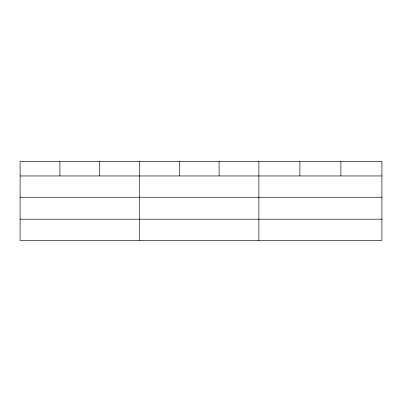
<?xml version="1.0" encoding="UTF-8"?>
<svg xmlns="http://www.w3.org/2000/svg" width="402" height="402" viewBox="0 0 402 402"><rect width="100%" height="100%" fill="white"/><g stroke="black" fill="none" stroke-linecap="round" stroke-linejoin="round"><path stroke-width="0.6" d="M20.1 175.96L381.9 175.96M20.1 197.251L381.9 197.251M20.1 219.185L381.9 219.185M340.896 161.524L340.896 175.96M299.892 161.524L299.892 175.96M258.888 161.524L258.888 240.476M219.09 161.524L219.09 175.96M179.292 161.524L179.292 175.96M139.494 161.524L139.494 240.476M99.696 161.524L99.696 175.96M59.898 161.524L59.898 175.96M381.9 161.524L20.1 161.524L20.1 240.476L381.9 240.476L381.9 161.524"/></g></svg>
